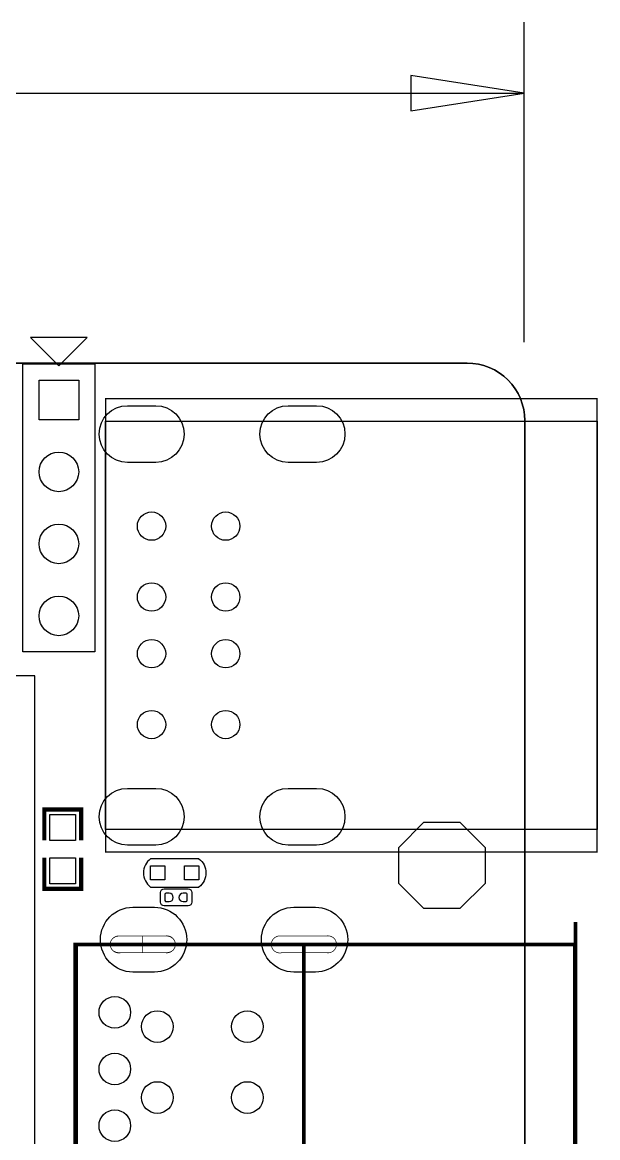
# Model space of a CAD drawing. Extents: x -27 to 80, y -24 to 59.
# Drawn here: x 59.9 to 80.21, y 17.4 to 56.75 of the extents above; entities that cross this region are included whole.
import ezdxf

# ---------------------------------------------------------------- set-up
doc = ezdxf.new("R2010")
doc.units = 0
for name, color, linetype in [('BG_LAYOUT-TOP', 85, 'CONTINUOUS'), ('BG_OUTLINE', 1, 'CONTINUOUS'), ('PG_ASSEMBLY_TOP', 111, 'CONTINUOUS'), ('PG_SILKSCREEN_TOP', 92, 'CONTINUOUS'), ('PIN_TOP', 3, 'CONTINUOUS')]:
    doc.layers.add(name, color=color, linetype=linetype)

msp = doc.modelspace()

# ---------------------------------------------------------------- linework, layer by layer
at = {"layer": 'BG_LAYOUT-TOP'}
for points in [[(77.621409, 45.470597), (77.621409, 56.754395)], [(73.621417, 53.629408), (77.621409, 54.2544), (73.621417, 54.879392), (73.621417, 53.629408)], [(31.75, 54.2544), (77.621409, 54.2544)]]:
    msp.add_lwpolyline(points, dxfattribs=at)
at = {"layer": 'BG_OUTLINE'}
msp.add_lwpolyline([(41.17594, 44.732905), (75.607393, 44.732905, -0.414214), (77.639393, 42.700905), (77.639393, -9.23511, -0.414214), (75.607393, -11.26711), (-9.325788, -11.26711, -0.414214), (-11.357788, -9.23511), (-11.357788, -4.005275)], format="xyb", dxfattribs=at)
msp.add_lwpolyline([(41.17594, 44.732905), (-9.325788, 44.732905, 0.414214), (-11.357788, 42.700905), (-11.357788, 3.425241, 0.414214), (-10.595788, 2.663241), (-10.089947, 2.663241), (-10.089947, -3.243275), (-10.595788, -3.243275, 0.414214), (-11.357788, -4.005275), (-11.357788, -9.23511, 0.414214), (-9.325788, -11.26711), (75.607393, -11.26711, 0.414214), (77.639393, -9.23511), (77.639393, 42.700905, 0.414214), (75.607393, 44.732905)], format="xyb", close=True, dxfattribs=at)
at = {"layer": 'PG_ASSEMBLY_TOP'}
for points in [[(62.4586, 44.704), (62.4586, 34.544), (59.9186, 34.544), (59.9186, 44.704), (62.4586, 44.704)], [(66.128011, 27.246199), (64.427989, 27.246199)], [(64.427989, 26.246201), (66.128011, 26.246201)], [(64.77889, 25.709397), (64.77889, 26.055599)], [(64.90589, 26.182599), (65.751989, 26.182599)], [(65.878989, 26.055599), (65.878989, 25.709397)], [(65.751989, 25.582397), (64.90589, 25.582397)]]:
    msp.add_lwpolyline(points, dxfattribs=at)
for points, const_width in [([(80.1894, 27.478888), (62.839397, 27.478888), (62.839397, 43.478907), (80.1894, 43.478907), (80.1894, 27.478888)], 0.050013), ([(60.67552, 27.889708), (60.67552, 28.981908), (61.97092, 28.981908), (61.97092, 27.889708)], 0.100101), ([(60.67552, 27.280108), (60.67552, 26.187908), (61.97092, 26.187908), (61.97092, 27.280108)], 0.100101)]:
    msp.add_lwpolyline(points, dxfattribs=dict(at, const_width=const_width))
for points in [[(64.427887, 27.246097, 0.503873), (64.427887, 26.246303)], [(66.128113, 27.246097, -0.504928), (66.128113, 26.246303)], [(64.77889, 26.055599, -0.414174), (64.90589, 26.182599)], [(65.751989, 26.182599, -0.414135), (65.878989, 26.055599)], [(64.90589, 25.582397, -0.414253), (64.77889, 25.709397)], [(65.878989, 25.709397, -0.414214), (65.751989, 25.582397)]]:
    msp.add_lwpolyline(points, format="xyb", dxfattribs=at)
msp.add_lwpolyline([(61.834522, 24.223193), (61.834522, 11.39317), (79.374543, 11.39317), (79.374543, 24.223193)], close=True, dxfattribs=at)
at = {"layer": 'PG_SILKSCREEN_TOP'}
msp.add_lwpolyline([(61.1886, 44.633998), (62.188598, 45.633996), (60.188602, 45.633996)], close=True, dxfattribs=at)
for points in [[(62.4586, 44.704), (62.4586, 34.544), (59.9186, 34.544), (59.9186, 44.704), (62.4586, 44.704)], [(80.1894, 42.678807), (80.1894, 28.278988), (62.839397, 28.278988), (62.839397, 42.678807), (80.1894, 42.678807)], [(60.336633, 33.704022), (49.024845, 33.704022)], [(60.336633, 16.703802), (60.336633, 33.704022)], [(66.128011, 27.246199), (64.427989, 27.246199)], [(64.427989, 26.246201), (66.128011, 26.246201)]]:
    msp.add_lwpolyline(points, dxfattribs=at)
for points, const_width in [([(60.67552, 27.889708), (60.67552, 28.981908), (61.97092, 28.981908), (61.97092, 27.889708)], 0.150089), ([(60.67552, 27.280108), (60.67552, 26.187908), (61.97092, 26.187908), (61.97092, 27.280108)], 0.150089), ([(79.429839, 25.008891), (79.429839, 24.218875), (69.841821, 24.218875)], 0.127), ([(63.088037, 24.432285), (63.021921, 24.343385)], 0.0254), ([(63.189637, 24.498275), (63.088037, 24.432285)], 0.0254), ([(63.301321, 24.521185), (63.189637, 24.498275)], 0.0254), ([(65.000632, 24.521185), (63.301321, 24.521185)], 0.0254), ([(64.149732, 23.929391), (64.149732, 24.521185)], 0.0254), ([(64.149732, 24.47798), (64.149732, 24.422075)], 0.0254), ([(64.149732, 24.386591), (64.149732, 24.330685)], 0.0254), ([(65.112443, 24.498275), (65.000632, 24.521185)], 0.0254), ([(65.214043, 24.432285), (65.112443, 24.498275)], 0.0254), ([(65.280032, 24.343385), (65.214043, 24.432285)], 0.0254), ([(73.611232, 11.419891), (61.761827, 11.419891), (61.761827, 24.218875), (72.516543, 24.218875)], 0.127), ([(63.021921, 24.343385), (62.999137, 24.218875)], 0.0254), ([(62.999137, 24.218875), (63.021921, 24.107191)], 0.0254), ([(62.999137, 24.218875), (63.055043, 24.218875)], 0.0254), ([(63.021921, 24.107191), (63.088037, 24.00808)], 0.0254), ([(63.088037, 24.218875), (63.143943, 24.218875)], 0.0254), ([(63.088037, 24.00808), (63.189637, 23.952175)], 0.0254), ([(63.179427, 24.218875), (63.235332, 24.218875)], 0.0254), ([(63.268327, 24.218875), (63.324232, 24.218875)], 0.0254), ([(63.357227, 24.218875), (63.413132, 24.218875)], 0.0254), ([(63.479121, 24.218875), (63.535027, 24.218875)], 0.0254), ([(63.570637, 24.218875), (63.626543, 24.218875)], 0.0254), ([(63.659537, 24.218875), (63.715443, 24.218875)], 0.0254), ([(63.748437, 24.218875), (63.804343, 24.218875)], 0.0254), ([(63.837337, 24.218875), (63.893243, 24.218875)], 0.0254), ([(63.961721, 24.218875), (64.017627, 24.218875)], 0.0254), ([(64.050621, 24.218875), (64.106527, 24.218875)], 0.0254), ([(64.139521, 24.218875), (64.195427, 24.218875)], 0.0254), ([(64.149732, 24.297691), (64.149732, 24.241785)], 0.0254), ([(64.228421, 24.218875), (64.284327, 24.218875)], 0.0254), ([(64.317321, 24.218875), (64.373227, 24.218875)], 0.0254), ([(64.408837, 24.218875), (64.464743, 24.218875)], 0.0254), ([(64.530732, 24.218875), (64.586637, 24.218875)], 0.0254), ([(64.619632, 24.218875), (64.675537, 24.218875)], 0.0254), ([(64.708532, 24.218875), (64.764437, 24.218875)], 0.0254), ([(64.799921, 24.218875), (64.855827, 24.218875)], 0.0254), ([(64.888821, 24.218875), (64.944727, 24.218875)], 0.0254), ([(65.010843, 24.218875), (65.066621, 24.218875)], 0.0254), ([(65.102232, 24.218875), (65.158137, 24.218875)], 0.0254), ([(65.112443, 23.952175), (65.214043, 24.00808)], 0.0254), ([(65.191132, 24.218875), (65.247037, 24.218875)], 0.0254), ([(65.214043, 24.00808), (65.280032, 24.107191)], 0.0254), ([(65.302943, 24.218875), (65.280032, 24.343385)], 0.0254), ([(65.280032, 24.107191), (65.302943, 24.218875)], 0.0254), ([(68.711521, 24.218875), (68.767427, 24.218875)], 0.0254), ([(68.800421, 24.218875), (68.889321, 24.218875)], 0.0254), ([(68.924932, 24.218875), (68.980837, 24.218875)], 0.0254), ([(69.013832, 24.218875), (69.069737, 24.218875)], 0.0254), ([(69.102732, 24.218875), (69.158637, 24.218875)], 0.0254), ([(69.191632, 24.218875), (69.247537, 24.218875)], 0.0254), ([(69.283021, 24.218875), (69.338927, 24.218875)], 0.0254), ([(69.405043, 24.218875), (69.460821, 24.218875)], 0.0254), ([(69.493943, 24.218875), (69.549721, 24.218875)], 0.0254), ([(69.582843, 24.218875), (69.638621, 24.218875)], 0.0254), ([(69.674232, 24.218875), (69.730137, 24.218875)], 0.0254), ([(69.763132, 24.218875), (69.819037, 24.218875)], 0.0254), ([(69.841821, 11.419891), (69.841821, 24.218875)], 0.127), ([(69.841821, 11.419891), (69.841821, 24.218875)], 0.0254), ([(69.841821, 24.218875), (69.841821, 23.891291)], 0.0254), ([(69.841821, 24.208791), (69.841821, 24.152885)], 0.0254), ([(69.841821, 24.119891), (69.841821, 24.030991)], 0.0254), ([(69.841821, 23.99538), (69.841821, 23.939475)], 0.0254), ([(69.852032, 24.218875), (69.907937, 24.218875)], 0.0254), ([(69.973927, 24.218875), (70.032321, 24.218875)], 0.0254), ([(70.065443, 24.218875), (70.121221, 24.218875)], 0.0254), ([(70.154343, 24.218875), (70.210121, 24.218875)], 0.0254), ([(70.243243, 24.218875), (70.299021, 24.218875)], 0.0254), ([(70.332143, 24.218875), (70.387921, 24.218875)], 0.0254), ([(70.456527, 24.218875), (70.512432, 24.218875)], 0.0254), ([(70.545427, 24.218875), (70.601332, 24.218875)], 0.0254), ([(70.634327, 24.218875), (70.690232, 24.218875)], 0.0254), ([(70.723227, 24.218875), (70.779132, 24.218875)], 0.0254), ([(70.814743, 24.218875), (70.870521, 24.218875)], 0.0254), ([(70.903643, 24.218875), (70.959421, 24.218875)], 0.0254), ([(79.429839, 24.218875), (79.429839, 11.419891)], 0.127), ([(79.429839, 11.419891), (79.429839, 24.218875)], 0.127), ([(63.189637, 23.952175), (63.301321, 23.929391)], 0.0254), ([(63.301321, 23.929391), (65.000632, 23.929391)], 0.0254), ([(63.367437, 23.929391), (64.952321, 23.929391)], 0.0254), ([(65.000632, 23.929391), (65.112443, 23.952175)], 0.0254), ([(69.057037, 23.929391), (70.641921, 23.929391)], 0.0254), ([(69.841821, 23.90648), (69.841821, 23.850575)], 0.0254), ([(69.841821, 23.81758), (69.841821, 23.761675)], 0.0254), ([(69.841821, 23.72868), (69.841821, 23.672775)], 0.0254), ([(69.841821, 23.63978), (69.841821, 23.583875)], 0.0254)]:
    msp.add_lwpolyline(points, dxfattribs=dict(at, const_width=const_width))
for points in [[(64.427887, 27.246097, 0.503873), (64.427887, 26.246303)], [(66.128113, 27.246097, -0.504928), (66.128113, 26.246303)]]:
    msp.add_lwpolyline(points, format="xyb", dxfattribs=at)
at = {"layer": 'PG_SILKSCREEN_TOP', "const_width": 0.0254}
for points in [[(64.952321, 24.521185), (63.301321, 24.521185, 1.117871), (63.367437, 23.929391)], [(64.952321, 23.929391, 1.177787), (64.952321, 24.521185)], [(70.641921, 24.521185), (68.990921, 24.521185, 1.121666), (69.057037, 23.929391)], [(70.641921, 23.929391, 1.179105), (70.641921, 24.521185)]]:
    msp.add_lwpolyline(points, format="xyb", dxfattribs=at)
at = {"layer": 'PIN_TOP'}
for points in [[(60.488601, 44.133999), (61.888599, 44.133999), (61.888599, 42.734001), (60.488601, 42.734001)], [(61.78042, 28.804108), (61.78042, 27.889708), (60.86602, 27.889708), (60.86602, 28.804108)], [(75.342801, 25.484836), (74.080319, 25.484836), (73.18756, 26.377595), (73.18756, 27.640077), (74.080319, 28.532836), (75.342801, 28.532836), (76.23556, 27.640077), (76.23556, 26.377595)], [(61.78042, 27.280108), (61.78042, 26.365708), (60.86602, 26.365708), (60.86602, 27.280108)], [(64.428065, 26.496264), (64.428065, 26.996136), (64.927937, 26.996136), (64.927937, 26.496264)], [(65.628063, 26.496264), (65.628063, 26.996136), (66.127935, 26.996136), (66.127935, 26.496264)]]:
    msp.add_lwpolyline(points, close=True, dxfattribs=at)
for points in [[(64.609396, 41.228899), (63.609398, 41.228899, -1), (63.609398, 43.228895), (64.609396, 43.228895, -1)], [(70.289293, 41.228899), (69.289295, 41.228899, -1), (69.289295, 43.228895), (70.289293, 43.228895, -1)], [(64.609396, 27.728901), (63.609398, 27.728901, -1), (63.609398, 29.728897), (64.609396, 29.728897, -1)], [(70.289293, 27.728901), (69.289295, 27.728901, -1), (69.289295, 29.728897), (70.289293, 29.728897, -1)], [(65.078661, 26.032689), (64.977061, 26.032689, 0.376179), (64.934567, 25.9842), (64.934567, 25.7683, 0.366061), (64.977061, 25.732511), (65.078661, 25.732511, 0.999182)], [(65.578939, 25.732511), (65.680539, 25.732511, 0.376179), (65.723033, 25.781), (65.723033, 25.9969, 0.366061), (65.680539, 26.032689), (65.578939, 26.032689, 0.999182)], [(64.561542, 23.248976), (63.799542, 23.248976, -1), (63.799542, 25.534976), (64.561542, 25.534976, -1)], [(70.245732, 23.248976), (69.483732, 23.248976, -1), (69.483732, 25.534976), (70.245732, 25.534976, -1)]]:
    msp.add_lwpolyline(points, format="xyb", close=True, dxfattribs=at)
for centre, radius in [((61.1886, 40.894), 0.699999), ((64.459383, 38.978992), 0.499999), ((67.079393, 38.978992), 0.499999), ((61.1886, 38.354), 0.699999), ((64.459383, 36.478896), 0.499999), ((67.079393, 36.478896), 0.499999), ((61.1886, 35.814), 0.699999), ((64.459383, 34.4789), 0.499999), ((67.079393, 34.4789), 0.499999), ((64.459383, 31.978803), 0.499999), ((67.079393, 31.978803), 0.499999), ((63.163729, 21.828785), 0.5588), ((64.662329, 21.325891), 0.5588), ((67.840327, 21.323275), 0.5588), ((63.163729, 19.827291), 0.5588), ((64.662329, 18.821375), 0.5588), ((67.840327, 18.821375), 0.5588), ((63.163729, 17.825669), 0.5588)]:
    msp.add_circle(centre, radius, dxfattribs=at)

doc.saveas('drawing.dxf')
